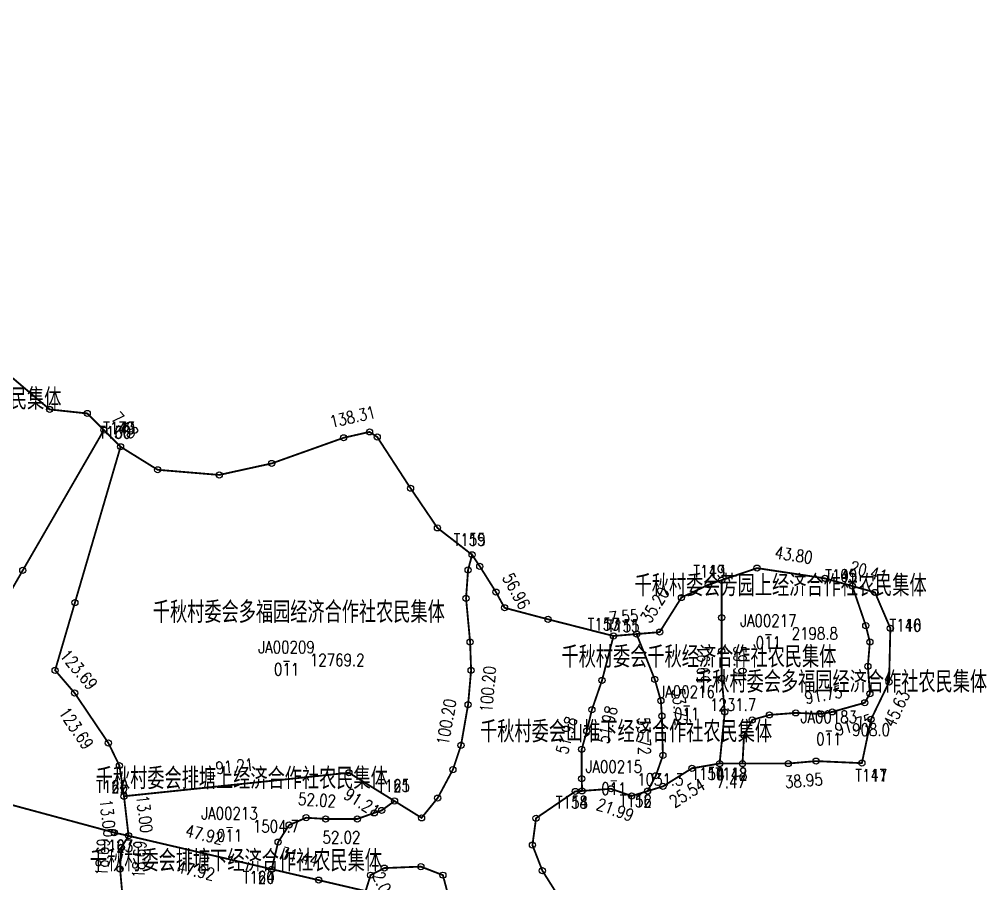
# Model space of a CAD drawing. Extents: x 213960 to 217464, y 137640 to 141047.
# Drawn here: x 215750.4 to 216065.7, y 138760.2 to 139042.1 of the extents above; entities that cross this region are included whole.
import ezdxf
from ezdxf.enums import TextEntityAlignment as Align

# ---------------------------------------------------------------- set-up
doc = ezdxf.new("R2010")
doc.units = 0
doc.header["$LTSCALE"] = 2
doc.header["$PDSIZE"] = 0.2
doc.layers.get('0').update_dxf_attribs({"linetype": 'CONTINUOUS'})
for name, color, linetype in [('GD', 7, 'CONTINUOUS'), ('JZD', 1, 'CONTINUOUS'), ('JZP', 1, 'CONTINUOUS')]:
    doc.layers.add(name, color=color, linetype=linetype)
doc.styles.add('HZ', font='rs.shx', dxfattribs={"width": 0.8, "bigfont": 'hztxt.shx'})

# ---------------------------------------------------------------- blocks, each defined once
blk = doc.blocks.new('GC0000')
at = {"linetype": 'Continuous'}
blk.add_point((0, 0), dxfattribs=at)

msp = doc.modelspace()

# ---------------------------------------------------------------- linework, layer by layer
at = {"layer": 'GD', "linetype": 'Continuous'}
for centre in [(215760.28, 138914.9), (215772.51, 138913.59), (215864.54, 138907.57), (215856.08, 138905.65), (215867.05, 138905.9), (215832.68, 138897.3), (215795.49, 138895.21), (215815.55, 138893.54), (215877.91, 138889.2), (215886.69, 138876.26), (215751.51, 138862.42), (215896.66, 138862.58), (215900.48, 138863.73), (215990.86, 138863.15), (216013, 138859.81), (215974.98, 138857.72), (215896, 138853.32), (215905.76, 138855.33), (215966.2, 138853.55), (216029.3, 138855.22), (215768.5, 138851.87), (215908.55, 138850.21), (215922.75, 138846.45), (215979.34, 138847.03), (216026.31, 138844.39), (215959.1, 138842.28), (215897.32, 138839.09), (216027.63, 138839.09), (215979.34, 138836.12), (216026.97, 138831.16), (215762.05, 138829.83), (215897.65, 138829.83), (215940.32, 138826.53), (215957.52, 138826.86), (215979.34, 138827.19), (216033.89, 138825.99), (215768.42, 138822.41), (216027.63, 138822.23), (215896.66, 138818.59), (215959.5, 138819.91), (216025.98, 138819.25), (215937.01, 138816.94), (215959.83, 138814.95), (215980.34, 138816.27), (215994.89, 138815.28), (216003.49, 138815.94), (216011.76, 138815.61), (216015.39, 138816.27), (215989.27, 138813.63), (216028.04, 138813.88), (215935.36, 138809.99), (215986.62, 138808.67), (215779.42, 138806.11), (215894.35, 138805.36), (215933.7, 138804.04), (215960.16, 138802.05), (216001.05, 138799.43), (216010.08, 138800.22), (215783.02, 138798.71), (215857.81, 138796.42), (215891.7, 138797.42), (215969.61, 138797.86), (215933.7, 138794.45), (215957.85, 138795.44), (215931.58, 138790.32), (215943.28, 138791.19), (215960.18, 138791.97), (215886.74, 138788.16), (215949.96, 138788.83), (215868.49, 138784.13), (215843.88, 138781.75), (215850.23, 138781.35), (215860.55, 138781.35), (215866.11, 138783.33), (215881.5, 138781.71), (215918.82, 138781.6), (215838.33, 138779.36), (215781.33, 138776.9), (215783.66, 138772.04), (215834.75, 138773.81), (215917.64, 138772.83), (215783.23, 138765.05), (215869.36, 138765.33), (215881.27, 138765.81), (215920.88, 138764.48), (215847.96, 138761.4), (215864.87, 138763.02), (215888.45, 138763.02)]:
    msp.add_circle(centre, 1, dxfattribs=at)
at = {"layer": 'JZD', "color": 7, "const_width": 0.6}
for points in [[(215612.33, 139041.47), (215647, 139000.14), (215699.65, 138978.42), (215732.71, 138938.28), (215760.28, 138914.9), (215772.51, 138913.59), (215777.94, 138908.16), (215751.51, 138862.42), (215741.65, 138845.34), (215721.04, 138855.3), (215718.4, 138860.26), (215718.4, 138863.24), (215719.06, 138873.82), (215719.39, 138882.36), (215599.25, 138956.96), (215599.42, 138958.69), (215604.6, 139010.46)], [(215783.38, 138902.73), (215795.49, 138895.21), (215815.55, 138893.54), (215832.68, 138897.3), (215856.08, 138905.65), (215864.54, 138907.57), (215867.05, 138905.9), (215877.91, 138889.2), (215886.69, 138876.26), (215897.97, 138867.49), (215896.66, 138862.58), (215896, 138853.32), (215897.32, 138839.09), (215897.65, 138829.83), (215896.66, 138818.59), (215894.35, 138805.36), (215891.7, 138797.42), (215886.74, 138788.16), (215881.5, 138781.71), (215872.68, 138787.19), (215857.81, 138796.42), (215784.5, 138788.76), (215783.02, 138798.71), (215779.42, 138806.11), (215768.42, 138822.41), (215762.05, 138829.83), (215768.5, 138851.87)], [(215979.34, 138859.22), (215990.86, 138863.15), (216013, 138859.81), (216021.9, 138857.3), (216026.31, 138844.39), (216027.63, 138839.09), (216026.97, 138831.16), (216027.63, 138822.23), (216025.98, 138819.25), (216015.39, 138816.27), (216011.76, 138815.61), (216003.49, 138815.94), (215994.89, 138815.28), (215989.27, 138813.63), (215986.62, 138808.67), (215986.11, 138799.43), (215978.65, 138799.43), (215980.34, 138816.27), (215979.34, 138827.19), (215979.34, 138836.12), (215979.34, 138847.03)], [(215951.58, 138841.65), (215959.1, 138842.28), (215966.2, 138853.55), (215974.98, 138857.72), (215979.34, 138859.22), (215979.34, 138847.03), (215979.34, 138836.12), (215979.34, 138827.19), (215980.34, 138816.27), (215978.65, 138799.43), (215969.61, 138797.86), (215960.18, 138791.97), (215955.16, 138790.43), (215957.85, 138795.44), (215960.16, 138802.05), (215959.83, 138814.95), (215959.5, 138819.91), (215957.52, 138826.86)], [(216021.9, 138857.3), (216029.3, 138855.22), (216034.31, 138843.53), (216033.89, 138825.99), (216028.04, 138813.88), (216025.02, 138799.55), (216010.08, 138800.22), (216001.05, 138799.43), (215986.11, 138799.43), (215986.62, 138808.67), (215989.27, 138813.63), (215994.89, 138815.28), (216003.49, 138815.94), (216011.76, 138815.61), (216015.39, 138816.27), (216025.98, 138819.25), (216027.63, 138822.23), (216026.97, 138831.16), (216027.63, 138839.09), (216026.31, 138844.39)], [(215944.06, 138841.02), (215951.58, 138841.65), (215957.52, 138826.86), (215959.5, 138819.91), (215959.83, 138814.95), (215960.16, 138802.05), (215957.85, 138795.44), (215955.16, 138790.43), (215949.96, 138788.83), (215943.28, 138791.19), (215933.84, 138790.49), (215933.7, 138794.45), (215933.7, 138804.04), (215935.36, 138809.99), (215937.01, 138816.94), (215940.32, 138826.53)], [(215784.5, 138788.76), (215857.81, 138796.42), (215872.68, 138787.19), (215868.49, 138784.13), (215866.11, 138783.33), (215860.55, 138781.35), (215850.23, 138781.35), (215843.88, 138781.75), (215838.33, 138779.36), (215834.75, 138773.81), (215832.65, 138764.97), (215785.99, 138775.85)], [(215785.99, 138775.85), (215832.65, 138764.97), (215847.96, 138761.4), (215863.27, 138757.83), (215864.11, 138756.02), (215862.4, 138753.41), (215852.03, 138748.96), (215839.33, 138747.69), (215821.55, 138747.69), (215805.88, 138749.81), (215792.76, 138752.77), (215783.87, 138757.85), (215783.23, 138765.05), (215783.66, 138772.04)]]:
    msp.add_lwpolyline(points, close=True, dxfattribs=at)
for points in [[(215741.65, 138845.34), (215751.51, 138862.42), (215777.94, 138908.16), (215783.38, 138902.73), (215768.5, 138851.87), (215762.05, 138829.83), (215768.42, 138822.41), (215779.42, 138806.11), (215783.02, 138798.71), (215784.5, 138788.76), (215785.99, 138775.85), (215781.33, 138776.9), (215746.83, 138786.22)], [(215890.05, 138757.03), (215888.45, 138763.02), (215881.27, 138765.81), (215869.36, 138765.33), (215864.87, 138763.02), (215863.27, 138757.83), (215847.96, 138761.4), (215832.65, 138764.97), (215834.75, 138773.81), (215838.33, 138779.36), (215843.88, 138781.75), (215850.23, 138781.35), (215860.55, 138781.35), (215866.11, 138783.33), (215868.49, 138784.13), (215872.68, 138787.19), (215881.5, 138781.71), (215886.74, 138788.16), (215891.7, 138797.42), (215894.35, 138805.36), (215896.66, 138818.59), (215897.65, 138829.83), (215897.32, 138839.09), (215896, 138853.32), (215896.66, 138862.58), (215897.97, 138867.49), (215900.48, 138863.73), (215905.76, 138855.33), (215908.55, 138850.21), (215922.75, 138846.45), (215944.06, 138841.02), (215940.32, 138826.53), (215937.01, 138816.94), (215935.36, 138809.99), (215933.7, 138804.04), (215933.7, 138794.45), (215933.84, 138790.49), (215931.58, 138790.32), (215918.82, 138781.6), (215917.64, 138772.83), (215920.88, 138764.48), (215927.56, 138753.88)], [(215746.83, 138786.22), (215781.33, 138776.9), (215785.99, 138775.85), (215783.66, 138772.04), (215783.23, 138765.05), (215783.87, 138757.85)]]:
    msp.add_lwpolyline(points, dxfattribs=at)
at = {"layer": 'JZP', "linetype": 'Continuous'}
for centre in [(215777.94, 138908.16), (215783.38, 138902.73), (215897.97, 138867.49), (215979.34, 138859.22), (216021.9, 138857.3), (216034.31, 138843.53), (215944.06, 138841.02), (215951.58, 138841.65), (215978.65, 138799.43), (215986.11, 138799.43), (216025.02, 138799.55), (215933.84, 138790.49), (215955.16, 138790.43), (215784.5, 138788.76), (215872.68, 138787.19), (215785.99, 138775.85), (215832.65, 138764.97)]:
    msp.add_circle(centre, 1, dxfattribs=at)

# ---------------------------------------------------------------- block references
at = {"layer": 'JZD', "linetype": 'Continuous'}
for p in [(215760.28, 138914.9), (215772.51, 138913.59), (215777.94, 138908.16), (215777.94, 138908.16), (215864.54, 138907.57), (215856.08, 138905.65), (215867.05, 138905.9), (215783.38, 138902.73), (215783.38, 138902.73), (215795.49, 138895.21), (215832.68, 138897.3), (215815.55, 138893.54), (215877.91, 138889.2), (215886.69, 138876.26), (215897.97, 138867.49), (215897.97, 138867.49), (215900.48, 138863.73), (215751.51, 138862.42), (215751.51, 138862.42), (215896.66, 138862.58), (215896.66, 138862.58), (215990.86, 138863.15), (215974.98, 138857.72), (215979.34, 138859.22), (215979.34, 138859.22), (216013, 138859.81), (216021.9, 138857.3), (216021.9, 138857.3), (215905.76, 138855.33), (216029.3, 138855.22), (215768.5, 138851.87), (215768.5, 138851.87), (215896, 138853.32), (215896, 138853.32), (215966.2, 138853.55), (215908.55, 138850.21), (215922.75, 138846.45), (215979.34, 138847.03), (215979.34, 138847.03), (216026.31, 138844.39), (216026.31, 138844.39), (215951.58, 138841.65), (215951.58, 138841.65), (215959.1, 138842.28), (216034.31, 138843.53), (215897.32, 138839.09), (215897.32, 138839.09), (215944.06, 138841.02), (215944.06, 138841.02), (216027.63, 138839.09), (216027.63, 138839.09), (215979.34, 138836.12), (215979.34, 138836.12), (215762.05, 138829.83), (215762.05, 138829.83), (215897.65, 138829.83), (215897.65, 138829.83), (216026.97, 138831.16), (216026.97, 138831.16), (215940.32, 138826.53), (215940.32, 138826.53), (215957.52, 138826.86), (215957.52, 138826.86), (215979.34, 138827.19), (215979.34, 138827.19), (216033.89, 138825.99), (215768.42, 138822.41), (215768.42, 138822.41), (216027.63, 138822.23), (216027.63, 138822.23), (215959.5, 138819.91), (215959.5, 138819.91), (216025.98, 138819.25), (216025.98, 138819.25), (215896.66, 138818.59), (215896.66, 138818.59), (215937.01, 138816.94), (215937.01, 138816.94), (215980.34, 138816.27), (215980.34, 138816.27), (216003.49, 138815.94), (216003.49, 138815.94), (216015.39, 138816.27), (216015.39, 138816.27), (215959.83, 138814.95), (215959.83, 138814.95), (215989.27, 138813.63), (215989.27, 138813.63), (215994.89, 138815.28), (215994.89, 138815.28), (216011.76, 138815.61), (216011.76, 138815.61), (216028.04, 138813.88), (215935.36, 138809.99), (215935.36, 138809.99), (215986.62, 138808.67), (215986.62, 138808.67), (215779.42, 138806.11), (215779.42, 138806.11), (215894.35, 138805.36), (215894.35, 138805.36), (215933.7, 138804.04), (215933.7, 138804.04), (215960.16, 138802.05), (215960.16, 138802.05), (216010.08, 138800.22), (215783.02, 138798.71), (215783.02, 138798.71), (215891.7, 138797.42), (215891.7, 138797.42), (215969.61, 138797.86), (215978.65, 138799.43), (215978.65, 138799.43), (215986.11, 138799.43), (215986.11, 138799.43), (216001.05, 138799.43), (216025.02, 138799.55), (215857.81, 138796.42), (215857.81, 138796.42), (215933.7, 138794.45), (215933.7, 138794.45), (215957.85, 138795.44), (215957.85, 138795.44), (215943.28, 138791.19), (215960.18, 138791.97), (215784.5, 138788.76), (215784.5, 138788.76), (215784.5, 138788.76), (215886.74, 138788.16), (215886.74, 138788.16), (215931.58, 138790.32), (215933.84, 138790.49), (215933.84, 138790.49), (215949.96, 138788.83), (215955.16, 138790.43), (215955.16, 138790.43), (215872.68, 138787.19), (215872.68, 138787.19), (215872.68, 138787.19), (215843.88, 138781.75), (215843.88, 138781.75), (215850.23, 138781.35), (215850.23, 138781.35), (215860.55, 138781.35), (215860.55, 138781.35), (215866.11, 138783.33), (215866.11, 138783.33), (215868.49, 138784.13), (215868.49, 138784.13), (215881.5, 138781.71), (215881.5, 138781.71), (215918.82, 138781.6), (215838.33, 138779.36), (215838.33, 138779.36), (215781.33, 138776.9), (215781.33, 138776.9), (215785.99, 138775.85), (215785.99, 138775.85), (215785.99, 138775.85), (215785.99, 138775.85), (215783.66, 138772.04), (215783.66, 138772.04), (215834.75, 138773.81), (215834.75, 138773.81), (215917.64, 138772.83), (215881.27, 138765.81), (215783.23, 138765.05), (215783.23, 138765.05), (215832.65, 138764.97), (215832.65, 138764.97), (215832.65, 138764.97), (215864.87, 138763.02), (215869.36, 138765.33), (215888.45, 138763.02), (215920.88, 138764.48), (215847.96, 138761.4), (215847.96, 138761.4)]:
    msp.add_blockref('GC0000', p, dxfattribs=at)

# ---------------------------------------------------------------- texts
at = {"layer": 'JZD', "linetype": 'Continuous', "style": 'HZ', "width": 0.8}
for s, height, p in [('千秋村委会排塘下经济合作社农民集体', 7, (215716.5, 138912.68)), ('千秋村委会芳园上经济合作社农民集体', 7, (215998.54, 138851.84)), ('千秋村委会多福园经济合作社农民集体', 7, (215841.5, 138843.18)), ('JA00217', 4, (215994.54, 138842.84)), ('JA00209', 4, (215837.5, 138834.18)), ('千秋村委会千秋经济合作社农民集体', 7, (215971.91, 138828.6)), ('千秋村委会多福园经济合作社农民集体', 7, (216018.25, 138820.43)), ('JA00216', 4, (215967.91, 138819.6)), ('JA00183', 4, (216014.25, 138811.43)), ('千秋村委会山堆下经济合作社农民集体', 7, (215948.17, 138804.21)), ('JA00215', 4, (215944.17, 138795.21)), ('千秋村委会排塘上经济合作社农民集体', 7, (215822.91, 138788.96)), ('JA00213', 4, (215818.91, 138779.96)), ('千秋村委会排塘下经济合作社农民集体', 7, (215820.99, 138762.12))]:
    msp.add_text(s, height=height, dxfattribs=at).set_placement(p, align=Align.BOTTOM_CENTER)
at = {"layer": 'JZD', "color": 1, "linetype": 'Continuous', "style": 'HZ', "width": 0.8}
for s, rotation, p in [('7.68', 315.0188, (215784.9, 138909.69)), ('138.31', 12.7774, (215858.98, 138912.46)), ('43.80', 351.4223, (216002.82, 138867.41)), ('20.41', 344.2588, (216027.22, 138862.04)), ('56.96', 298.5612, (215912.42, 138855.64)), ('35.20', 57.7868, (215957.58, 138851.11)), ('7.55', 4.761, (215947.32, 138847.32)), ('123.69', 310.6096, (215769.79, 138830.03)), ('59.91', 90, (215973.34, 138831.65)), ('59.91', 270, (215985.34, 138831.65)), ('100.20', 84.9576, (215903.13, 138823.68)), ('53.72', 273.8141, (215965.65, 138817.83)), ('91.75', 10.3049, (216012.5, 138821.85)), ('45.63', 64.2151, (216036.37, 138817.33)), ('100.20', 80.0738, (215889.59, 138813.01)), ('123.69', 304.0323, (215768.95, 138810.9)), ('51.98', 76.6082, (215942.02, 138812.07)), ('51.98', 74.4759, (215928.75, 138808.62)), ('53.72', 271.4688, (215954, 138808.35)), ('91.75', 15.7086, (216022.31, 138811.99)), ('91.21', 5.969, (215820.53, 138798.56)), ('25.54', 31.9879, (215968.07, 138789.83)), ('38.95', 4.9666, (216006.09, 138793.85)), ('91.21', 328.1644, (215862.08, 138786.71)), ('13.00', 276.546, (215791.21, 138782.99)), ('52.02', 356.4234, (215847.43, 138787.54)), ('21.99', 340.5723, (215944.63, 138784.35)), ('13.00', 276.546, (215779.28, 138781.62)), ('47.92', 346.8809, (215810.68, 138776.25)), ('18.69', 86.5318, (215777.46, 138768.91)), ('18.69', 86.5318, (215789.43, 138768.18)), ('31.44', 346.8809, (215841.67, 138769.03)), ('47.92', 346.8809, (215807.96, 138764.56)), ('2.00', 294.7922, (215869.14, 138759.44))]:
    msp.add_text(s, height=4, rotation=rotation, dxfattribs=at).set_placement(p, align=Align.MIDDLE)
at = {"layer": 'JZD', "linetype": 'Continuous', "style": 'HZ', "width": 0.8}
for p in [(215994.54, 138841.84), (215837.5, 138833.18), (215967.91, 138818.6), (216014.25, 138810.43), (215944.17, 138794.21), (215818.91, 138778.96)]:
    msp.add_text('—', height=4, dxfattribs=at).set_placement(p, align=Align.MIDDLE)
for s, p in [('2198.8', (216002.14, 138841.84)), ('12769.2', (215845.1, 138833.18)), ('1231.7', (215975.51, 138818.6)), ('908.0', (216021.85, 138810.43)), ('1031.3', (215951.77, 138794.21)), ('1504.7', (215826.51, 138778.96))]:
    msp.add_text(s, height=4, dxfattribs=at).set_placement(p, align=Align.MIDDLE_LEFT)
for p in [(215994.54, 138840.84), (215837.5, 138832.18), (215967.91, 138817.6), (216014.25, 138809.43), (215944.17, 138793.21), (215818.91, 138777.96)]:
    msp.add_text('011', height=4, dxfattribs=at).set_placement(p, align=Align.TOP_CENTER)
at = {"layer": 'JZD', "color": 1, "linetype": 'Continuous', "style": 'HZ', "width": 0.8}
for s, p in [('7.47', (215982.38, 138793.43)), ('52.02', (215855.39, 138775.35))]:
    msp.add_text(s, height=4, dxfattribs=at).set_placement(p, align=Align.MIDDLE)
at = {"layer": 'JZP', "color": 1, "linetype": 'Continuous', "style": 'HZ', "width": 0.8}
for s, p in [('T143', (215782.9, 138908.81)), ('T179', (215782.9, 138908.81)), ('T130', (215781.59, 138907.4)), ('T166', (215781.59, 138907.4)), ('T119', (215897.15, 138872.42)), ('T155', (215897.15, 138872.42)), ('T113', (215975.28, 138862.12)), ('T149', (215975.28, 138862.12)), ('T109', (216018.27, 138860.74)), ('T145', (216018.27, 138860.74)), ('T117', (215940.84, 138844.85)), ('T153', (215940.84, 138844.85)), ('T115', (215947.33, 138844.28)), ('T151', (215947.33, 138844.28)), ('T110', (216039.22, 138844.48)), ('T146', (216039.22, 138844.48)), ('T114', (215974.94, 138796.08)), ('T150', (215974.94, 138796.08)), ('T112', (215982.48, 138796)), ('T148', (215982.48, 138796)), ('T111', (216028.08, 138795.6)), ('T147', (216028.08, 138795.6)), ('T126', (215780.6, 138791.89)), ('T162', (215780.6, 138791.89)), ('T125', (215872.49, 138792.18)), ('T161', (215872.49, 138792.18)), ('T118', (215930.5, 138786.77)), ('T154', (215930.5, 138786.77)), ('T116', (215951.3, 138787.25)), ('T152', (215951.3, 138787.25)), ('T127', (215782.25, 138772.52)), ('T163', (215782.25, 138772.52)), ('T124', (215828.4, 138762.34)), ('T160', (215828.4, 138762.34))]:
    msp.add_text(s, height=4, dxfattribs=at).set_placement(p, align=Align.MIDDLE)

doc.saveas('drawing.dxf')
